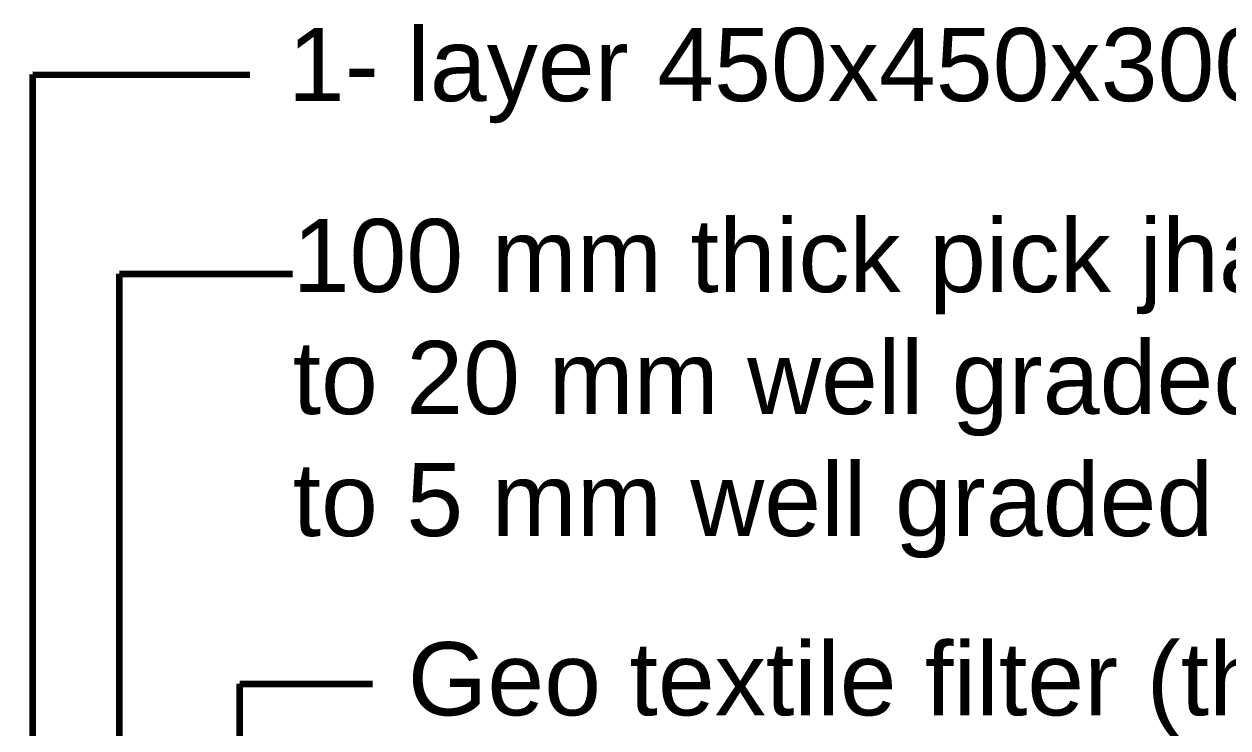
# Model space of a CAD drawing. Header units: inches. Extents: x 15 to 141071, y -30183 to 14738.
# Drawn here: x 39632.7 to 39648.78, y 4591.14 to 4600.54 of the extents above; entities that cross this region are included whole.
import ezdxf

# ---------------------------------------------------------------- set-up
doc = ezdxf.new("R2010")
doc.units = ezdxf.units.IN
doc.header["$MEASUREMENT"] = 0
doc.layers.add('LINE', color=7, linetype='Continuous')
doc.styles.get("Standard").update_dxf_attribs({"font": 'arial.ttf'})
doc.dimstyles.get("Standard").update_dxf_attribs({"dimtxt": 0.18, "dimasz": 0.18, "dimexe": 0.18, "dimexo": 0.0625, "dimgap": 0.09, "dimtad": 0, "dimtih": 1, "dimtoh": 1, "dimdec": 4, "dimzin": 0, "dimdsep": 46, "dimtxsty": 'Standard', "dimcen": 0.09, "dimadec": 0, "dimazin": 0, "dimtfac": 1, "dimtdec": 4, "dimtofl": 0, "dimtmove": 0, "dimatfit": 3, "dimfxl": 1, "dimtolj": 1, "dimtzin": 0, "dimarcsym": 0})

msp = doc.modelspace()

# ---------------------------------------------------------------- texts
at = {"layer": 'LINE', "color": 0, "linetype": 'ByBlock', "lineweight": 20, "ltscale": 0.5, "char_height": 0.9775, "attachment_point": 1}
for s, insert in [('1- layer 450x450x300 C.C block', (39636.226208, 4600.488827)), ('100 mm thick pick jhama chips (40 mm\\Pto 20 mm well graded at top & 20 mm \\Pto 5 mm well graded at bottom) ', (39636.290586, 4597.937954)), ('Geo textile filter (thickness >= 3.00 mm)\\Pshall be extended 1.00m below Working \\PWL as shown in detail "Z".', (39637.82837, 4592.284668))]:
    msp.add_mtext(s, dxfattribs=dict(at, insert=insert))

# ---------------------------------------------------------------- leaders
at = {"layer": 'LINE', "color": 7, "lineweight": 20, "ltscale": 0.5}
for points in [[(39632.819839, 4588.766131), (39632.819839, 4599.865224), (39635.717591, 4599.863983)], [(39633.978233, 4583.797831), (39633.978233, 4597.206434), (39636.290586, 4597.206434)], [(39635.584053, 4582.896729), (39635.585405, 4591.729112), (39637.356328, 4591.729112)]]:
    msp.add_leader(points, dimstyle='Standard', override={"dimtxt": 0.9, "dimasz": 0.7, "dimclrd": 7, "dimclre": 7, "dimclrt": 7, "dimlwd": 65535, "dimlwe": 65535}, dxfattribs=at)

doc.saveas('drawing.dxf')
